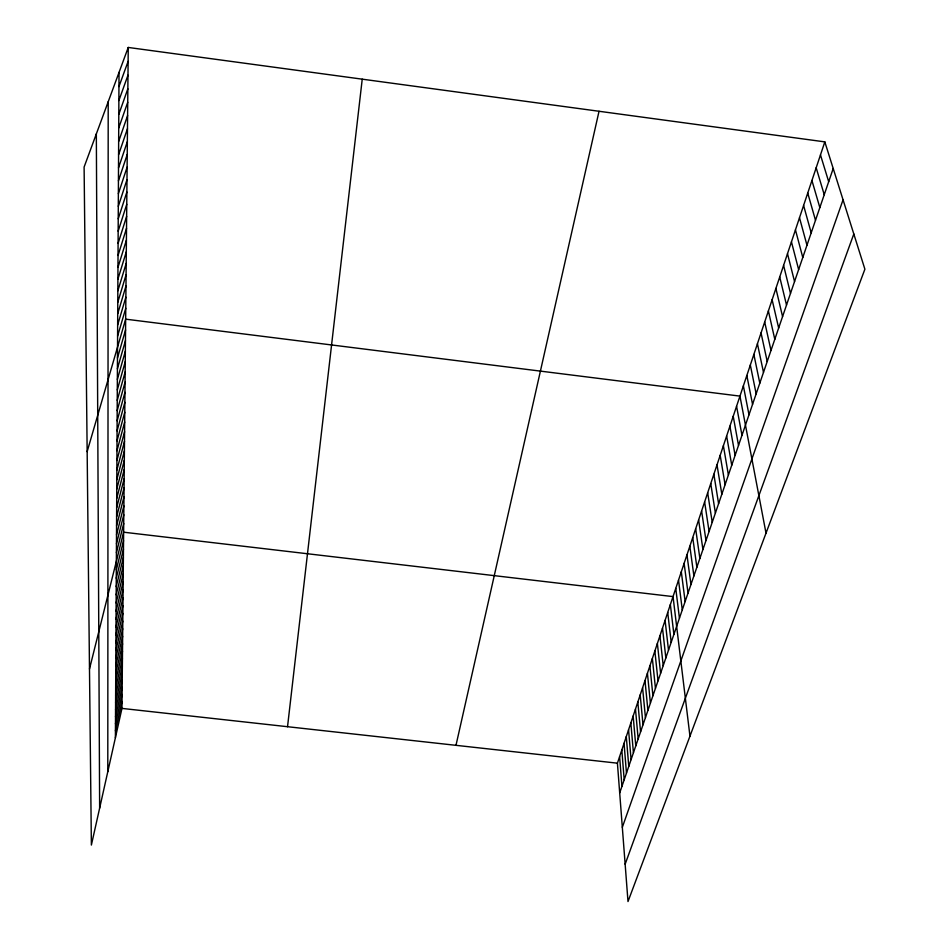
<?xml version="1.0" encoding="UTF-8"?>
<svg xmlns="http://www.w3.org/2000/svg" width="949" height="949" viewBox="0 0 949 949"><rect width="100%" height="100%" fill="white"/><g stroke="black" fill="none" stroke-linecap="round" stroke-linejoin="round"><path stroke-width="1.42" d="M107.795 771.691L108.198 101.78M115.398 737.741L119.028 72.409M128.245 47.45L84.105 167.06L91.377 845.061L121.958 708.405L128.245 47.45L824.823 141.875L864.895 269.196L628.001 901.55L617.419 763.174L824.823 141.875M287.535 726.709L362.233 79.17M115.434 730.813L122.03 701.489M115.505 716.792L122.16 687.456M115.47 723.838L122.089 694.502M455.983 745.333L599.033 111.27M115.588 702.521L122.291 673.173M115.553 709.686L122.231 680.338M115.624 695.285L122.362 665.937M115.707 680.611L122.504 651.263M115.671 687.978L122.433 658.63M115.79 665.664L122.646 636.328M115.754 673.173L122.575 643.825M115.825 658.084L122.718 628.76M115.92 642.722L122.86 613.41M115.873 650.445L122.789 621.12M115.956 634.928L122.931 605.628M116.039 619.128L123.085 589.839M116.003 627.064L123.014 597.775M116.086 611.109L123.156 581.844M116.181 594.845L123.311 565.616M116.134 603.006L123.24 573.765M116.217 586.589L123.394 557.383M116.264 578.249L123.477 549.068M89.491 668.986L123.631 532.199L673.031 596.601L689.959 736.175M116.312 569.839L123.548 540.681M116.407 552.638L123.714 523.528M116.454 543.836L123.797 514.761M116.502 534.951L123.88 505.9M116.549 525.971L123.963 496.956M116.597 516.908L124.058 487.928M116.703 498.486L124.224 469.589M116.656 507.739L124.141 478.806M116.751 489.126L124.319 460.277M116.81 479.684L124.402 450.87M116.857 470.123L124.497 441.368M116.905 460.479L124.592 431.759M116.964 450.716L124.675 422.056M117.024 440.858L124.77 412.257M117.071 430.893L124.865 402.34M117.13 420.822L124.96 392.328M117.178 410.632L125.054 382.21M117.237 400.336L125.161 371.984M117.296 389.932L125.256 361.652M117.356 379.41L125.351 351.201M117.415 368.77L125.458 340.632M117.474 358.01L125.553 329.955M87.154 451.617L125.659 319.161L739.947 396.113L766.009 533.136M117.593 336.124L125.766 308.247M117.652 324.997L125.861 297.203M117.712 313.739L125.968 286.04M117.771 302.351L126.075 274.759M117.842 290.833L126.193 263.348M117.901 279.184L126.3 251.805M117.961 267.393L126.407 240.121M118.032 255.471L126.525 228.318M118.091 243.395L126.632 216.372M118.162 231.188L126.751 204.284M118.234 218.828L126.869 192.054M118.305 206.324L126.988 179.681M118.364 193.655L127.107 167.166M118.435 180.844L127.225 154.497M118.506 167.878L127.344 141.674M118.578 154.746L127.463 128.708M619.697 792.913L833.198 168.507M118.649 141.448L127.593 115.576M118.732 127.985L127.724 102.278M622.33 827.303L843.056 199.812M118.803 114.355L127.842 88.826M118.874 100.547L127.973 75.208M625.142 864.219L853.815 233.988M118.957 86.573L128.103 61.412M121.958 708.405L617.419 763.174M820.47 154.901L828.691 181.698M816.176 167.771L824.242 194.711M811.929 180.488L819.841 207.582M807.741 193.05L815.499 220.287M803.589 205.458L811.205 232.825M799.497 217.736L806.97 245.233M795.452 229.86L802.783 257.476M791.442 241.841L798.643 269.587M787.492 253.691L794.55 281.545M783.589 265.4L790.505 293.371M779.722 276.978L786.519 305.056M775.902 288.425L782.569 316.598M772.118 299.742L778.666 328.01M768.382 310.928L774.799 339.303M764.692 321.996L770.991 350.454M761.039 332.933L767.219 361.474M757.432 343.752L763.494 372.388M753.862 354.452L759.805 383.159M750.327 365.045L756.163 393.823M746.827 375.507L752.557 404.369M743.375 385.863L748.986 414.784M736.566 406.243L741.976 435.294M733.221 416.279L738.524 445.389M729.911 426.196L735.119 455.366M726.637 436.018L731.738 465.235M723.387 445.733L728.405 474.998M720.184 455.342L725.095 484.666M717.005 464.856L721.833 494.227M713.862 474.275L718.595 503.682M710.754 483.599L715.392 513.041M707.669 492.816L712.225 522.306M704.621 501.95L709.093 531.476M701.608 510.989L705.985 540.539M698.618 519.933L702.924 549.518M695.664 528.795L699.876 558.415M692.734 537.561L696.874 567.205M689.84 546.244L693.897 575.913M686.969 554.845L690.943 584.537M684.122 563.362L688.025 593.078M681.311 571.796L685.142 601.524M678.523 580.136L682.284 609.887M675.759 588.404L679.448 618.179M670.362 604.596L673.897 634.383M667.716 612.508L671.192 642.319M665.095 620.349L668.511 650.172M662.509 628.131L665.842 657.942M659.935 635.83L663.209 665.652M657.384 643.458L660.599 673.292M654.869 651.014L658.013 680.848M652.366 658.499L655.451 688.345M649.887 665.925L652.912 695.759M647.432 673.28L650.397 703.114M645 680.575L647.906 710.41M642.592 687.788L645.439 717.622M640.195 694.953L642.995 724.787M637.823 702.046L640.563 731.869M635.486 709.081L638.167 738.903M633.149 716.056L635.783 745.867M630.848 722.96L633.422 752.759M628.558 729.805L631.085 759.603M626.293 736.602L628.772 766.377M624.051 743.328L626.47 773.103M621.82 750.007L624.193 779.758M619.614 756.614L621.939 786.365M96.335 133.904L99.645 808.145"/></g></svg>
